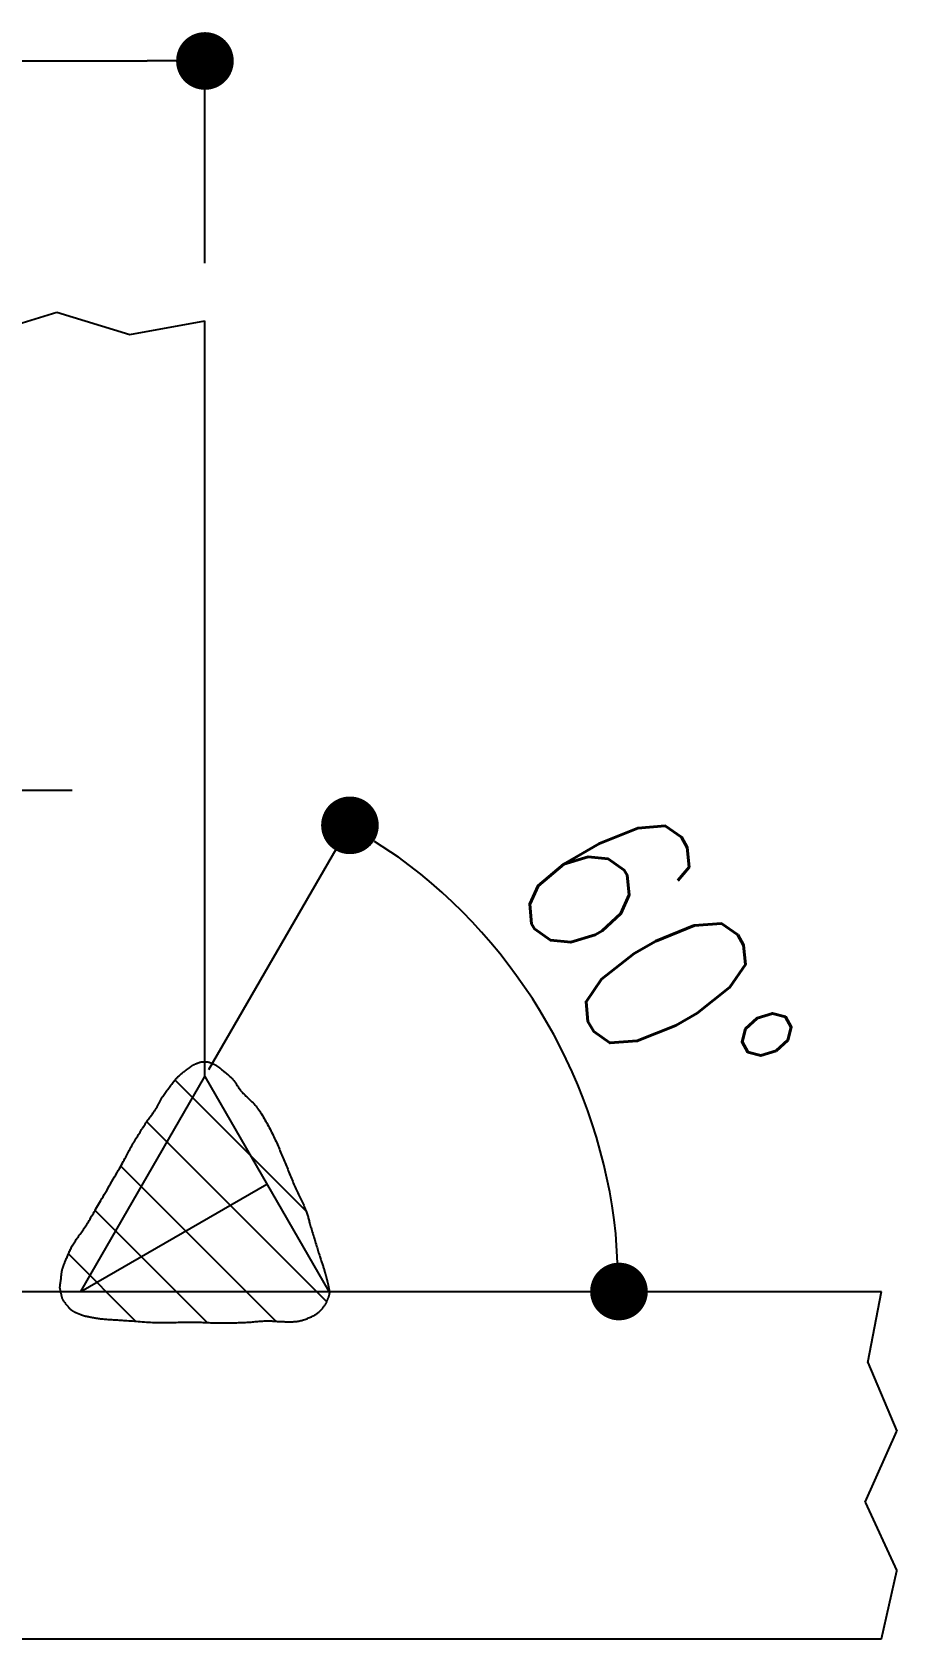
# Model space of a CAD drawing. Header units: millimetres. Extents: x 0 to 29624, y 0 to 14691.
# Drawn here: x 6422 to 6542, y 5659.2 to 5882.1 of the extents above; entities that cross this region are included whole.
import ezdxf

# ---------------------------------------------------------------- set-up
doc = ezdxf.new("R2010")
doc.units = ezdxf.units.MM
doc.header["$LTSCALE"] = 5
doc.layers.get('0').update_dxf_attribs({"color": 255})
doc.layers.add('寸法', color=4, linetype='Continuous')
doc.layers.add('金物', color=142, linetype='Continuous')
doc.styles.add('04setumei', font='simplex.shx', dxfattribs={"width": 0.7, "height": 2.5, "bigfont": 'extfont2.shx'})

# ---------------------------------------------------------------- blocks, each defined once
blk = doc.blocks.new('_Dot')
at = {"color": 0, "linetype": 'ByBlock', "lineweight": -2}
blk.add_line((-0.5, 0), (-1, 0), dxfattribs=at)
at = {"color": 0, "linetype": 'ByBlock', "const_width": 0.5}
blk.add_lwpolyline([(-0.25, 0, 1), (0.25, 0, 1)], format="xyb", close=True, dxfattribs=at)

msp = doc.modelspace()

# ---------------------------------------------------------------- linework, layer by layer
at = {"layer": '寸法'}
for p, q in [((6402.346, 5878.063), (6437.973, 5878.063)), ((6445.973, 5850.012), (6445.973, 5878.063)), ((6419.555, 5776.91), (6427.555, 5776.91)), ((6446.531, 5738.142), (6466.098, 5772.033)), ((6445.194, 5739.144), (6445.25, 5739.162)), ((6445.25, 5739.162), (6445.303, 5739.178)), ((6445.303, 5739.178), (6445.353, 5739.192)), ((6445.353, 5739.192), (6445.399, 5739.204)), ((6445.399, 5739.204), (6445.444, 5739.215)), ((6445.444, 5739.215), (6445.487, 5739.223)), ((6445.487, 5739.223), (6445.528, 5739.23)), ((6445.528, 5739.23), (6445.567, 5739.236)), ((6445.567, 5739.236), (6445.605, 5739.24)), ((6445.605, 5739.24), (6445.642, 5739.244)), ((6445.642, 5739.244), (6445.678, 5739.246)), ((6445.678, 5739.246), (6445.712, 5739.247)), ((6445.712, 5739.247), (6445.747, 5739.248)), ((6445.747, 5739.248), (6445.78, 5739.248)), ((6445.78, 5739.248), (6445.812, 5739.248)), ((6445.812, 5739.248), (6445.845, 5739.248)), ((6445.845, 5739.248), (6445.876, 5739.247)), ((6445.876, 5739.247), (6445.909, 5739.247)), ((6445.909, 5739.247), (6445.941, 5739.247)), ((6445.941, 5739.247), (6445.973, 5739.247)), ((6445.973, 5739.247), (6446.004, 5739.247)), ((6446.004, 5739.247), (6446.035, 5739.247)), ((6446.035, 5739.247), (6446.065, 5739.247)), ((6446.065, 5739.247), (6446.094, 5739.246)), ((6446.094, 5739.246), (6446.122, 5739.245)), ((6446.122, 5739.245), (6446.149, 5739.244)), ((6446.149, 5739.244), (6446.177, 5739.242)), ((6446.177, 5739.242), (6446.204, 5739.24)), ((6446.204, 5739.24), (6446.23, 5739.238)), ((6446.23, 5739.238), (6446.257, 5739.235)), ((6446.257, 5739.235), (6446.283, 5739.232)), ((6446.283, 5739.232), (6446.31, 5739.228)), ((6446.31, 5739.228), (6446.337, 5739.224)), ((6446.337, 5739.224), (6446.364, 5739.22)), ((6446.364, 5739.22), (6446.392, 5739.214)), ((6446.392, 5739.214), (6446.42, 5739.208)), ((6446.42, 5739.208), (6446.449, 5739.202)), ((6446.449, 5739.202), (6446.478, 5739.195)), ((6446.478, 5739.195), (6446.508, 5739.187)), ((6446.508, 5739.187), (6446.538, 5739.179)), ((6446.538, 5739.179), (6446.568, 5739.17)), ((6446.568, 5739.17), (6446.598, 5739.161)), ((6446.598, 5739.161), (6446.628, 5739.151)), ((6428.764, 5707.368), (6445.973, 5737.175)), ((6442.002, 5736.902), (6442.071, 5736.98)), ((6442.071, 5736.98), (6442.138, 5737.051)), ((6442.138, 5737.051), (6442.201, 5737.117)), ((6442.201, 5737.117), (6442.262, 5737.178)), ((6442.262, 5737.178), (6442.32, 5737.234)), ((6442.32, 5737.234), (6442.377, 5737.287)), ((6442.377, 5737.287), (6442.432, 5737.336)), ((6442.432, 5737.336), (6442.484, 5737.383)), ((6442.484, 5737.383), (6442.537, 5737.428)), ((6442.537, 5737.428), (6442.589, 5737.471)), ((6442.589, 5737.471), (6442.64, 5737.514)), ((6442.64, 5737.514), (6442.692, 5737.557)), ((6442.692, 5737.557), (6442.744, 5737.6)), ((6442.744, 5737.6), (6442.797, 5737.645)), ((6442.797, 5737.645), (6442.851, 5737.691)), ((6442.851, 5737.691), (6442.905, 5737.738)), ((6442.905, 5737.738), (6442.959, 5737.783)), ((6442.959, 5737.783), (6443.014, 5737.826)), ((6443.014, 5737.826), (6443.067, 5737.868)), ((6443.067, 5737.868), (6443.12, 5737.909)), ((6443.12, 5737.909), (6443.173, 5737.949)), ((6443.173, 5737.949), (6443.225, 5737.988)), ((6443.225, 5737.988), (6443.276, 5738.026)), ((6443.276, 5738.026), (6443.327, 5738.063)), ((6443.327, 5738.063), (6443.378, 5738.098)), ((6443.378, 5738.098), (6443.427, 5738.134)), ((6443.427, 5738.134), (6443.476, 5738.168)), ((6443.476, 5738.168), (6443.525, 5738.202)), ((6443.525, 5738.202), (6443.572, 5738.236)), ((6443.572, 5738.236), (6443.618, 5738.269)), ((6443.618, 5738.269), (6443.664, 5738.302)), ((6443.664, 5738.302), (6443.709, 5738.335)), ((6443.709, 5738.335), (6443.751, 5738.367)), ((6443.751, 5738.367), (6443.792, 5738.398)), ((6443.792, 5738.398), (6443.83, 5738.428)), ((6443.83, 5738.428), (6443.867, 5738.458)), ((6443.867, 5738.458), (6443.903, 5738.486)), ((6443.903, 5738.486), (6443.937, 5738.514)), ((6443.937, 5738.514), (6443.971, 5738.542)), ((6443.971, 5738.542), (6444.005, 5738.569)), ((6444.005, 5738.569), (6444.038, 5738.596)), ((6444.038, 5738.596), (6444.072, 5738.622)), ((6444.072, 5738.622), (6444.107, 5738.648)), ((6444.107, 5738.648), (6444.143, 5738.673)), ((6444.143, 5738.673), (6444.181, 5738.698)), ((6444.181, 5738.698), (6444.22, 5738.724)), ((6444.22, 5738.724), (6444.261, 5738.749)), ((6444.261, 5738.749), (6444.305, 5738.774)), ((6444.305, 5738.774), (6444.352, 5738.799)), ((6444.352, 5738.799), (6444.402, 5738.825)), ((6444.402, 5738.825), (6444.455, 5738.851)), ((6444.455, 5738.851), (6444.512, 5738.877)), ((6444.512, 5738.877), (6444.571, 5738.904)), ((6444.571, 5738.904), (6444.632, 5738.93)), ((6444.632, 5738.93), (6444.694, 5738.957)), ((6444.694, 5738.957), (6444.757, 5738.983)), ((6444.757, 5738.983), (6444.822, 5739.009)), ((6444.822, 5739.009), (6444.886, 5739.034)), ((6444.886, 5739.034), (6444.95, 5739.058)), ((6444.95, 5739.058), (6445.013, 5739.081)), ((6445.013, 5739.081), (6445.075, 5739.104)), ((6445.075, 5739.104), (6445.136, 5739.125)), ((6445.136, 5739.125), (6445.194, 5739.144)), ((6445.973, 5737.175), (6463.182, 5707.368)), ((6446.628, 5739.151), (6446.659, 5739.141)), ((6446.659, 5739.141), (6446.689, 5739.13)), ((6446.689, 5739.13), (6446.719, 5739.119)), ((6446.719, 5739.119), (6446.75, 5739.108)), ((6446.75, 5739.108), (6446.781, 5739.095)), ((6446.781, 5739.095), (6446.812, 5739.083)), ((6446.812, 5739.083), (6446.844, 5739.071)), ((6446.844, 5739.071), (6446.875, 5739.058)), ((6446.875, 5739.058), (6446.906, 5739.045)), ((6446.906, 5739.045), (6446.937, 5739.032)), ((6446.937, 5739.032), (6446.969, 5739.018)), ((6446.969, 5739.018), (6447, 5739.005)), ((6447, 5739.005), (6447.031, 5738.992)), ((6447.031, 5738.992), (6447.061, 5738.98)), ((6447.061, 5738.98), (6447.091, 5738.967)), ((6447.091, 5738.967), (6447.121, 5738.954)), ((6447.121, 5738.954), (6447.151, 5738.942)), ((6447.151, 5738.942), (6447.181, 5738.928)), ((6447.181, 5738.928), (6447.211, 5738.915)), ((6447.211, 5738.915), (6447.242, 5738.9)), ((6447.242, 5738.9), (6447.273, 5738.885)), ((6447.273, 5738.885), (6447.305, 5738.869)), ((6447.305, 5738.869), (6447.338, 5738.852)), ((6447.338, 5738.852), (6447.372, 5738.833)), ((6447.372, 5738.833), (6447.407, 5738.813)), ((6447.407, 5738.813), (6447.443, 5738.792)), ((6447.443, 5738.792), (6447.48, 5738.768)), ((6447.48, 5738.768), (6447.519, 5738.743)), ((6447.519, 5738.743), (6447.559, 5738.717)), ((6447.559, 5738.717), (6447.599, 5738.691)), ((6447.599, 5738.691), (6447.638, 5738.664)), ((6447.638, 5738.664), (6447.678, 5738.637)), ((6447.678, 5738.637), (6447.717, 5738.609)), ((6447.717, 5738.609), (6447.758, 5738.58)), ((6447.758, 5738.58), (6447.799, 5738.55)), ((6447.799, 5738.55), (6447.842, 5738.518)), ((6447.842, 5738.518), (6447.886, 5738.485)), ((6447.886, 5738.485), (6447.932, 5738.45)), ((6447.932, 5738.45), (6447.98, 5738.412)), ((6447.98, 5738.412), (6448.031, 5738.372)), ((6448.031, 5738.372), (6448.084, 5738.33)), ((6448.084, 5738.33), (6448.139, 5738.285)), ((6448.139, 5738.285), (6448.198, 5738.237)), ((6448.198, 5738.237), (6448.26, 5738.185)), ((6448.26, 5738.185), (6448.326, 5738.13)), ((6448.326, 5738.13), (6448.396, 5738.072)), ((6448.396, 5738.072), (6448.472, 5738.011)), ((6448.472, 5738.011), (6448.552, 5737.946)), ((6448.552, 5737.946), (6448.635, 5737.878)), ((6448.635, 5737.878), (6448.722, 5737.808)), ((6448.722, 5737.808), (6448.812, 5737.735)), ((6448.812, 5737.735), (6448.904, 5737.66)), ((6448.904, 5737.66), (6448.998, 5737.583)), ((6448.998, 5737.583), (6449.092, 5737.503)), ((6449.092, 5737.503), (6449.187, 5737.422)), ((6449.187, 5737.422), (6449.282, 5737.339)), ((6449.282, 5737.339), (6449.377, 5737.255)), ((6449.377, 5737.255), (6449.47, 5737.169)), ((6449.47, 5737.169), (6449.561, 5737.082)), ((6449.561, 5737.082), (6449.65, 5736.994)), ((6449.65, 5736.994), (6449.736, 5736.905)), ((6440.302, 5734.683), (6440.395, 5734.817)), ((6440.395, 5734.817), (6440.494, 5734.956)), ((6440.494, 5734.956), (6440.598, 5735.1)), ((6440.598, 5735.1), (6440.706, 5735.247)), ((6440.706, 5735.247), (6440.816, 5735.396)), ((6440.816, 5735.396), (6440.927, 5735.546)), ((6440.927, 5735.546), (6441.04, 5735.695)), ((6441.04, 5735.695), (6441.152, 5735.843)), ((6441.152, 5735.843), (6441.263, 5735.988)), ((6441.263, 5735.988), (6441.372, 5736.129)), ((6441.372, 5736.129), (6441.477, 5736.264)), ((6441.477, 5736.264), (6441.579, 5736.393)), ((6441.579, 5736.393), (6441.676, 5736.513)), ((6441.676, 5736.513), (6441.767, 5736.625)), ((6441.767, 5736.625), (6441.85, 5736.726)), ((6441.83, 5736.702), (6460.027, 5718.505)), ((6441.85, 5736.726), (6441.928, 5736.818)), ((6441.928, 5736.818), (6442.002, 5736.902)), ((6449.736, 5736.905), (6449.82, 5736.816)), ((6449.82, 5736.816), (6449.898, 5736.726)), ((6449.898, 5736.726), (6449.972, 5736.635)), ((6449.972, 5736.635), (6450.042, 5736.543)), ((6450.042, 5736.543), (6450.11, 5736.45)), ((6450.11, 5736.45), (6450.176, 5736.356)), ((6450.176, 5736.356), (6450.24, 5736.26)), ((6450.24, 5736.26), (6450.304, 5736.163)), ((6450.304, 5736.163), (6450.367, 5736.064)), ((6450.367, 5736.064), (6450.432, 5735.964)), ((6450.432, 5735.964), (6450.498, 5735.862)), ((6450.498, 5735.862), (6450.567, 5735.757)), ((6450.567, 5735.757), (6450.639, 5735.651)), ((6450.639, 5735.651), (6450.715, 5735.542)), ((6450.715, 5735.542), (6450.796, 5735.431)), ((6450.796, 5735.431), (6450.882, 5735.318)), ((6450.882, 5735.318), (6450.975, 5735.202)), ((6450.975, 5735.202), (6451.074, 5735.084)), ((6451.074, 5735.084), (6451.18, 5734.964)), ((6451.18, 5734.964), (6451.294, 5734.843)), ((6451.294, 5734.843), (6451.414, 5734.722)), ((6451.414, 5734.722), (6451.539, 5734.599)), ((6438.994, 5732.446), (6439.068, 5732.552)), ((6439.068, 5732.552), (6439.14, 5732.658)), ((6439.14, 5732.658), (6439.21, 5732.762)), ((6439.21, 5732.762), (6439.277, 5732.867)), ((6439.277, 5732.867), (6439.34, 5732.969)), ((6439.34, 5732.969), (6439.397, 5733.066)), ((6439.397, 5733.066), (6439.45, 5733.159)), ((6439.45, 5733.159), (6439.497, 5733.249)), ((6439.497, 5733.249), (6439.542, 5733.337)), ((6439.542, 5733.337), (6439.584, 5733.423)), ((6439.584, 5733.423), (6439.625, 5733.508)), ((6439.625, 5733.508), (6439.666, 5733.591)), ((6439.666, 5733.591), (6439.705, 5733.676)), ((6439.705, 5733.676), (6439.747, 5733.761)), ((6439.747, 5733.761), (6439.79, 5733.848)), ((6439.79, 5733.848), (6439.836, 5733.937)), ((6439.836, 5733.937), (6439.885, 5734.028)), ((6439.885, 5734.028), (6439.939, 5734.124)), ((6439.939, 5734.124), (6439.998, 5734.224)), ((6439.998, 5734.224), (6440.063, 5734.329)), ((6440.063, 5734.329), (6440.135, 5734.439)), ((6440.135, 5734.439), (6440.215, 5734.557)), ((6440.215, 5734.557), (6440.302, 5734.683)), ((6451.539, 5734.599), (6451.669, 5734.475)), ((6451.669, 5734.475), (6451.803, 5734.349)), ((6451.803, 5734.349), (6451.94, 5734.22)), ((6451.94, 5734.22), (6452.08, 5734.09)), ((6452.08, 5734.09), (6452.221, 5733.956)), ((6452.221, 5733.956), (6452.363, 5733.819)), ((6452.363, 5733.819), (6452.506, 5733.678)), ((6452.506, 5733.678), (6452.647, 5733.534)), ((6452.647, 5733.534), (6452.788, 5733.385)), ((6452.788, 5733.385), (6452.926, 5733.231)), ((6452.926, 5733.231), (6453.062, 5733.073)), ((6453.062, 5733.073), (6453.194, 5732.91)), ((6453.194, 5732.91), (6453.322, 5732.741)), ((6453.322, 5732.741), (6453.447, 5732.565)), ((6453.447, 5732.565), (6453.572, 5732.383)), ((6437.401, 5730.142), (6437.502, 5730.298)), ((6437.502, 5730.298), (6437.601, 5730.452)), ((6437.601, 5730.452), (6437.699, 5730.601)), ((6437.699, 5730.601), (6437.795, 5730.747)), ((6437.795, 5730.747), (6437.889, 5730.889)), ((6437.889, 5730.889), (6437.981, 5731.027)), ((6437.896, 5730.901), (6462.876, 5705.921)), ((6437.981, 5731.027), (6438.072, 5731.161)), ((6438.072, 5731.161), (6438.162, 5731.292)), ((6438.162, 5731.292), (6438.252, 5731.419)), ((6438.252, 5731.419), (6438.34, 5731.542)), ((6438.34, 5731.542), (6438.427, 5731.663)), ((6438.427, 5731.663), (6438.512, 5731.781)), ((6438.512, 5731.781), (6438.597, 5731.897)), ((6438.597, 5731.897), (6438.68, 5732.01)), ((6438.68, 5732.01), (6438.761, 5732.121)), ((6438.761, 5732.121), (6438.841, 5732.231)), ((6438.841, 5732.231), (6438.919, 5732.339)), ((6438.919, 5732.339), (6438.994, 5732.446)), ((6453.572, 5732.383), (6453.697, 5732.194)), ((6453.697, 5732.194), (6453.821, 5731.999)), ((6453.821, 5731.999), (6453.944, 5731.799)), ((6453.944, 5731.799), (6454.067, 5731.595)), ((6454.067, 5731.595), (6454.189, 5731.387)), ((6454.189, 5731.387), (6454.31, 5731.176)), ((6454.31, 5731.176), (6454.43, 5730.962)), ((6454.43, 5730.962), (6454.549, 5730.747)), ((6454.549, 5730.747), (6454.666, 5730.53)), ((6454.666, 5730.53), (6454.783, 5730.313)), ((6454.783, 5730.313), (6454.897, 5730.096)), ((6436.038, 5727.933), (6436.14, 5728.106)), ((6436.14, 5728.106), (6436.243, 5728.282)), ((6436.243, 5728.282), (6436.347, 5728.457)), ((6436.347, 5728.457), (6436.453, 5728.632)), ((6436.453, 5728.632), (6436.559, 5728.806)), ((6436.559, 5728.806), (6436.665, 5728.979)), ((6436.665, 5728.979), (6436.771, 5729.15)), ((6436.771, 5729.15), (6436.878, 5729.321)), ((6436.878, 5729.321), (6436.984, 5729.489)), ((6436.984, 5729.489), (6437.089, 5729.656)), ((6437.089, 5729.656), (6437.194, 5729.821)), ((6437.194, 5729.821), (6437.298, 5729.983)), ((6437.298, 5729.983), (6437.401, 5730.142)), ((6454.897, 5730.096), (6455.01, 5729.879)), ((6455.01, 5729.879), (6455.121, 5729.664)), ((6455.121, 5729.664), (6455.23, 5729.451)), ((6455.23, 5729.451), (6455.337, 5729.24)), ((6455.337, 5729.24), (6455.442, 5729.031)), ((6455.442, 5729.031), (6455.544, 5728.821)), ((6455.544, 5728.821), (6455.645, 5728.61)), ((6455.645, 5728.61), (6455.743, 5728.399)), ((6455.743, 5728.399), (6455.84, 5728.187)), ((6455.84, 5728.187), (6455.934, 5727.975)), ((6434.766, 5725.597), (6434.878, 5725.803)), ((6434.878, 5725.803), (6434.986, 5726.002)), ((6434.986, 5726.002), (6435.09, 5726.194)), ((6435.09, 5726.194), (6435.189, 5726.38)), ((6435.189, 5726.38), (6435.287, 5726.561)), ((6435.287, 5726.561), (6435.381, 5726.738)), ((6435.381, 5726.738), (6435.474, 5726.912)), ((6435.474, 5726.912), (6435.567, 5727.084)), ((6435.567, 5727.084), (6435.659, 5727.254)), ((6435.659, 5727.254), (6435.751, 5727.423)), ((6435.751, 5727.423), (6435.845, 5727.591)), ((6435.845, 5727.591), (6435.941, 5727.761)), ((6435.941, 5727.761), (6436.038, 5727.933)), ((6455.934, 5727.975), (6456.028, 5727.762)), ((6456.028, 5727.762), (6456.12, 5727.55)), ((6456.12, 5727.55), (6456.211, 5727.337)), ((6456.211, 5727.337), (6456.302, 5727.124)), ((6456.302, 5727.124), (6456.392, 5726.911)), ((6456.392, 5726.911), (6456.481, 5726.697)), ((6456.481, 5726.697), (6456.57, 5726.484)), ((6456.57, 5726.484), (6456.659, 5726.271)), ((6456.659, 5726.271), (6456.749, 5726.058)), ((6456.749, 5726.058), (6456.838, 5725.846)), ((6456.838, 5725.846), (6456.929, 5725.633)), ((6433.43, 5723.258), (6433.605, 5723.56)), ((6433.605, 5723.56), (6433.776, 5723.856)), ((6433.776, 5723.856), (6433.941, 5724.142)), ((6433.941, 5724.142), (6434.1, 5724.417)), ((6434.1, 5724.417), (6434.249, 5724.679)), ((6434.249, 5724.679), (6434.39, 5724.926)), ((6434.298, 5724.765), (6455.825, 5703.237)), ((6434.39, 5724.926), (6434.522, 5725.159)), ((6434.522, 5725.159), (6434.647, 5725.383)), ((6434.647, 5725.383), (6434.766, 5725.597)), ((6456.929, 5725.633), (6457.019, 5725.42)), ((6457.019, 5725.42), (6457.108, 5725.206)), ((6457.108, 5725.206), (6457.197, 5724.991)), ((6457.197, 5724.991), (6457.285, 5724.776)), ((6457.285, 5724.776), (6457.373, 5724.559)), ((6457.373, 5724.559), (6457.46, 5724.343)), ((6457.46, 5724.343), (6457.548, 5724.127)), ((6457.548, 5724.127), (6457.635, 5723.911)), ((6457.635, 5723.911), (6457.721, 5723.696)), ((6457.721, 5723.696), (6457.807, 5723.481)), ((6428.764, 5707.368), (6454.577, 5722.272)), ((6432.17, 5721.095), (6432.346, 5721.395)), ((6432.346, 5721.395), (6432.524, 5721.701)), ((6432.524, 5721.701), (6432.705, 5722.012)), ((6432.705, 5722.012), (6432.888, 5722.324)), ((6432.888, 5722.324), (6433.07, 5722.638)), ((6433.07, 5722.638), (6433.251, 5722.95)), ((6433.251, 5722.95), (6433.43, 5723.258)), ((6457.807, 5723.481), (6457.894, 5723.268)), ((6457.894, 5723.268), (6457.98, 5723.056)), ((6457.98, 5723.056), (6458.066, 5722.846)), ((6458.066, 5722.846), (6458.153, 5722.637)), ((6458.153, 5722.637), (6458.24, 5722.431)), ((6458.24, 5722.431), (6458.327, 5722.227)), ((6458.327, 5722.227), (6458.413, 5722.026)), ((6458.413, 5722.026), (6458.502, 5721.827)), ((6458.502, 5721.827), (6458.593, 5721.628)), ((6458.593, 5721.628), (6458.685, 5721.43)), ((6458.685, 5721.43), (6458.779, 5721.232)), ((6430.981, 5719.057), (6431.113, 5719.283)), ((6431.113, 5719.283), (6431.247, 5719.514)), ((6431.247, 5719.514), (6431.385, 5719.752)), ((6431.385, 5719.752), (6431.528, 5719.996)), ((6431.528, 5719.996), (6431.677, 5720.252)), ((6431.677, 5720.252), (6431.835, 5720.521)), ((6431.835, 5720.521), (6432, 5720.803)), ((6432, 5720.803), (6432.17, 5721.095)), ((6458.779, 5721.232), (6458.873, 5721.036)), ((6458.873, 5721.036), (6458.968, 5720.842)), ((6458.968, 5720.842), (6459.062, 5720.648)), ((6459.062, 5720.648), (6459.156, 5720.457)), ((6459.156, 5720.457), (6459.249, 5720.267)), ((6459.249, 5720.267), (6459.34, 5720.08)), ((6459.34, 5720.08), (6459.43, 5719.895)), ((6459.43, 5719.895), (6459.516, 5719.712)), ((6459.516, 5719.712), (6459.6, 5719.532)), ((6459.6, 5719.532), (6459.681, 5719.355)), ((6459.681, 5719.355), (6459.758, 5719.182)), ((6459.758, 5719.182), (6459.831, 5719.011)), ((6429.688, 5716.863), (6429.801, 5717.047)), ((6429.801, 5717.047), (6429.913, 5717.233)), ((6429.913, 5717.233), (6430.027, 5717.422)), ((6430.027, 5717.422), (6430.14, 5717.613)), ((6430.14, 5717.613), (6430.255, 5717.807)), ((6430.255, 5717.807), (6430.371, 5718.005)), ((6430.371, 5718.005), (6430.488, 5718.207)), ((6430.488, 5718.207), (6430.608, 5718.412)), ((6430.608, 5718.412), (6430.73, 5718.622)), ((6430.721, 5718.607), (6446.264, 5703.064)), ((6430.73, 5718.622), (6430.854, 5718.837)), ((6430.854, 5718.837), (6430.981, 5719.057)), ((6459.831, 5719.011), (6459.899, 5718.844)), ((6459.899, 5718.844), (6459.961, 5718.683)), ((6459.961, 5718.683), (6460.018, 5718.529)), ((6460.018, 5718.529), (6460.07, 5718.382)), ((6460.07, 5718.382), (6460.118, 5718.241)), ((6460.118, 5718.241), (6460.162, 5718.104)), ((6460.162, 5718.104), (6460.203, 5717.97)), ((6460.203, 5717.97), (6460.242, 5717.839)), ((6460.242, 5717.839), (6460.279, 5717.709)), ((6460.279, 5717.709), (6460.315, 5717.578)), ((6460.315, 5717.578), (6460.35, 5717.447)), ((6460.35, 5717.447), (6460.386, 5717.313)), ((6460.386, 5717.313), (6460.423, 5717.177)), ((6460.423, 5717.177), (6460.461, 5717.035)), ((6460.461, 5717.035), (6460.501, 5716.888)), ((6460.501, 5716.888), (6460.544, 5716.735)), ((6428.108, 5714.565), (6428.212, 5714.713)), ((6428.212, 5714.713), (6428.319, 5714.863)), ((6428.319, 5714.863), (6428.429, 5715.015)), ((6428.429, 5715.015), (6428.54, 5715.168)), ((6428.54, 5715.168), (6428.653, 5715.323)), ((6428.653, 5715.323), (6428.767, 5715.481)), ((6428.767, 5715.481), (6428.882, 5715.642)), ((6428.882, 5715.642), (6428.998, 5715.806)), ((6428.998, 5715.806), (6429.114, 5715.973)), ((6429.114, 5715.973), (6429.23, 5716.144)), ((6429.23, 5716.144), (6429.346, 5716.319)), ((6429.346, 5716.319), (6429.461, 5716.498)), ((6429.461, 5716.498), (6429.575, 5716.68)), ((6429.575, 5716.68), (6429.688, 5716.863)), ((6460.544, 5716.735), (6460.591, 5716.574)), ((6460.591, 5716.574), (6460.641, 5716.404)), ((6460.641, 5716.404), (6460.696, 5716.224)), ((6460.696, 5716.224), (6460.753, 5716.034)), ((6460.753, 5716.034), (6460.813, 5715.835)), ((6460.813, 5715.835), (6460.875, 5715.629)), ((6460.875, 5715.629), (6460.939, 5715.418)), ((6460.939, 5715.418), (6461.004, 5715.202)), ((6461.004, 5715.202), (6461.07, 5714.982)), ((6461.07, 5714.982), (6461.137, 5714.761)), ((6461.137, 5714.761), (6461.203, 5714.539)), ((6426.942, 5712.385), (6427, 5712.523)), ((6427, 5712.523), (6427.06, 5712.664)), ((6427.021, 5712.572), (6436.347, 5703.246)), ((6427.06, 5712.664), (6427.122, 5712.807)), ((6427.122, 5712.807), (6427.187, 5712.951)), ((6427.187, 5712.951), (6427.254, 5713.097)), ((6427.254, 5713.097), (6427.324, 5713.244)), ((6427.324, 5713.244), (6427.398, 5713.392)), ((6427.398, 5713.392), (6427.474, 5713.539)), ((6427.474, 5713.539), (6427.553, 5713.687)), ((6427.553, 5713.687), (6427.636, 5713.833)), ((6427.636, 5713.833), (6427.722, 5713.979)), ((6427.722, 5713.979), (6427.813, 5714.125)), ((6427.813, 5714.125), (6427.908, 5714.271)), ((6427.908, 5714.271), (6428.006, 5714.418)), ((6428.006, 5714.418), (6428.108, 5714.565)), ((6461.203, 5714.539), (6461.27, 5714.318)), ((6461.27, 5714.318), (6461.336, 5714.098)), ((6461.336, 5714.098), (6461.402, 5713.883)), ((6461.402, 5713.883), (6461.466, 5713.672)), ((6461.466, 5713.672), (6461.528, 5713.467)), ((6461.528, 5713.467), (6461.589, 5713.27)), ((6461.589, 5713.27), (6461.647, 5713.081)), ((6461.647, 5713.081), (6461.702, 5712.903)), ((6461.702, 5712.903), (6461.756, 5712.732)), ((6461.756, 5712.732), (6461.809, 5712.565)), ((6461.809, 5712.565), (6461.861, 5712.401)), ((6426.118, 5710.122), (6426.133, 5710.193)), ((6426.133, 5710.193), (6426.149, 5710.265)), ((6426.149, 5710.265), (6426.167, 5710.336)), ((6426.167, 5710.336), (6426.184, 5710.404)), ((6426.184, 5710.404), (6426.203, 5710.47)), ((6426.203, 5710.47), (6426.221, 5710.535)), ((6426.221, 5710.535), (6426.241, 5710.599)), ((6426.241, 5710.599), (6426.261, 5710.664)), ((6426.261, 5710.664), (6426.282, 5710.728)), ((6426.282, 5710.728), (6426.305, 5710.794)), ((6426.305, 5710.794), (6426.329, 5710.861)), ((6426.329, 5710.861), (6426.355, 5710.931)), ((6426.355, 5710.931), (6426.382, 5711.003)), ((6426.382, 5711.003), (6426.412, 5711.079)), ((6426.412, 5711.079), (6426.443, 5711.158)), ((6426.443, 5711.158), (6426.477, 5711.243)), ((6426.477, 5711.243), (6426.514, 5711.332)), ((6426.514, 5711.332), (6426.553, 5711.427)), ((6426.553, 5711.427), (6426.595, 5711.529)), ((6426.595, 5711.529), (6426.64, 5711.636)), ((6426.64, 5711.636), (6426.686, 5711.75)), ((6426.686, 5711.75), (6426.733, 5711.869)), ((6426.733, 5711.869), (6426.783, 5711.992)), ((6426.783, 5711.992), (6426.834, 5712.119)), ((6426.834, 5712.119), (6426.887, 5712.251)), ((6426.887, 5712.251), (6426.942, 5712.385)), ((6461.861, 5712.401), (6461.913, 5712.242)), ((6461.913, 5712.242), (6461.963, 5712.087)), ((6461.963, 5712.087), (6462.013, 5711.935)), ((6462.013, 5711.935), (6462.061, 5711.787)), ((6462.061, 5711.787), (6462.109, 5711.643)), ((6462.109, 5711.643), (6462.155, 5711.503)), ((6462.155, 5711.503), (6462.201, 5711.367)), ((6462.201, 5711.367), (6462.244, 5711.235)), ((6462.244, 5711.235), (6462.287, 5711.107)), ((6462.287, 5711.107), (6462.327, 5710.982)), ((6462.327, 5710.982), (6462.367, 5710.861)), ((6462.367, 5710.861), (6462.405, 5710.744)), ((6462.405, 5710.744), (6462.44, 5710.631)), ((6462.44, 5710.631), (6462.475, 5710.521)), ((6462.475, 5710.521), (6462.506, 5710.418)), ((6462.506, 5710.418), (6462.536, 5710.32)), ((6462.536, 5710.32), (6462.563, 5710.228)), ((6462.563, 5710.228), (6462.588, 5710.142)), ((6425.856, 5707.941), (6425.86, 5708.009)), ((6425.86, 5708.009), (6425.867, 5708.08)), ((6425.867, 5708.08), (6425.874, 5708.153)), ((6425.874, 5708.153), (6425.883, 5708.228)), ((6425.883, 5708.228), (6425.892, 5708.304)), ((6425.892, 5708.304), (6425.902, 5708.382)), ((6425.902, 5708.382), (6425.913, 5708.46)), ((6425.913, 5708.46), (6425.925, 5708.538)), ((6425.925, 5708.538), (6425.936, 5708.617)), ((6425.936, 5708.617), (6425.948, 5708.696)), ((6425.948, 5708.696), (6425.959, 5708.774)), ((6425.959, 5708.774), (6425.971, 5708.851)), ((6425.971, 5708.851), (6425.981, 5708.928)), ((6425.981, 5708.928), (6425.992, 5709.002)), ((6425.992, 5709.002), (6426.001, 5709.076)), ((6426.001, 5709.076), (6426.009, 5709.147)), ((6426.009, 5709.147), (6426.016, 5709.219)), ((6426.016, 5709.219), (6426.023, 5709.289)), ((6426.023, 5709.289), (6426.029, 5709.359)), ((6426.029, 5709.359), (6426.035, 5709.429)), ((6426.035, 5709.429), (6426.041, 5709.498)), ((6426.041, 5709.498), (6426.047, 5709.567)), ((6426.047, 5709.567), (6426.053, 5709.636)), ((6426.053, 5709.636), (6426.06, 5709.705)), ((6426.06, 5709.705), (6426.067, 5709.774)), ((6426.067, 5709.774), (6426.075, 5709.843)), ((6426.075, 5709.843), (6426.084, 5709.912)), ((6426.084, 5709.912), (6426.094, 5709.981)), ((6426.094, 5709.981), (6426.105, 5710.052)), ((6426.105, 5710.052), (6426.118, 5710.122)), ((6462.588, 5710.142), (6462.612, 5710.06)), ((6462.612, 5710.06), (6462.634, 5709.983)), ((6462.634, 5709.983), (6462.655, 5709.909)), ((6462.655, 5709.909), (6462.674, 5709.839)), ((6462.674, 5709.839), (6462.693, 5709.77)), ((6462.693, 5709.77), (6462.71, 5709.704)), ((6462.71, 5709.704), (6462.728, 5709.639)), ((6462.728, 5709.639), (6462.745, 5709.575)), ((6462.745, 5709.575), (6462.761, 5709.511)), ((6462.761, 5709.511), (6462.778, 5709.447)), ((6462.778, 5709.447), (6462.795, 5709.382)), ((6462.795, 5709.382), (6462.812, 5709.316)), ((6462.812, 5709.316), (6462.83, 5709.247)), ((6462.83, 5709.247), (6462.848, 5709.177)), ((6462.848, 5709.177), (6462.866, 5709.108)), ((6462.866, 5709.108), (6462.884, 5709.039)), ((6462.884, 5709.039), (6462.901, 5708.97)), ((6462.901, 5708.97), (6462.918, 5708.902)), ((6462.918, 5708.902), (6462.935, 5708.834)), ((6462.935, 5708.834), (6462.952, 5708.767)), ((6462.952, 5708.767), (6462.968, 5708.7)), ((6462.968, 5708.7), (6462.984, 5708.635)), ((6462.984, 5708.635), (6462.999, 5708.57)), ((6462.999, 5708.57), (6463.015, 5708.506)), ((6463.015, 5708.506), (6463.03, 5708.444)), ((6463.03, 5708.444), (6463.044, 5708.382)), ((6463.044, 5708.382), (6463.058, 5708.322)), ((6463.058, 5708.322), (6463.072, 5708.264)), ((6463.072, 5708.264), (6463.084, 5708.206)), ((6463.084, 5708.206), (6463.097, 5708.151)), ((6463.097, 5708.151), (6463.109, 5708.096)), ((6463.109, 5708.096), (6463.12, 5708.043)), ((6463.12, 5708.043), (6463.132, 5707.991)), ((6463.132, 5707.991), (6463.143, 5707.941)), ((6425.852, 5707.812), (6425.853, 5707.875)), ((6425.852, 5707.812), (6425.853, 5707.752)), ((6425.853, 5707.875), (6425.856, 5707.941)), ((6425.853, 5707.752), (6425.855, 5707.695)), ((6425.855, 5707.695), (6425.859, 5707.64)), ((6425.859, 5707.64), (6425.865, 5707.587)), ((6425.865, 5707.587), (6425.872, 5707.537)), ((6425.872, 5707.537), (6425.88, 5707.488)), ((6425.88, 5707.488), (6425.888, 5707.44)), ((6425.888, 5707.44), (6425.898, 5707.393)), ((6425.898, 5707.393), (6425.908, 5707.348)), ((6425.908, 5707.348), (6425.919, 5707.303)), ((6425.919, 5707.303), (6425.931, 5707.259)), ((6425.931, 5707.259), (6425.942, 5707.216)), ((6425.942, 5707.216), (6425.954, 5707.172)), ((6425.954, 5707.172), (6425.966, 5707.128)), ((6425.966, 5707.128), (6425.978, 5707.084)), ((6425.978, 5707.084), (6425.989, 5707.04)), ((6425.989, 5707.04), (6426.001, 5706.994)), ((6426.001, 5706.994), (6426.011, 5706.949)), ((6426.011, 5706.949), (6426.021, 5706.904)), ((6426.021, 5706.904), (6426.03, 5706.861)), ((6426.03, 5706.861), (6426.039, 5706.818)), ((6426.039, 5706.818), (6426.047, 5706.775)), ((6426.047, 5706.775), (6426.056, 5706.732)), ((6426.056, 5706.732), (6426.065, 5706.69)), ((6426.065, 5706.69), (6426.075, 5706.648)), ((6426.075, 5706.648), (6426.085, 5706.606)), ((6426.085, 5706.606), (6426.097, 5706.564)), ((6426.097, 5706.564), (6426.109, 5706.521)), ((6426.109, 5706.521), (6426.123, 5706.478)), ((6426.123, 5706.478), (6426.139, 5706.435)), ((6426.139, 5706.435), (6426.157, 5706.39)), ((6426.157, 5706.39), (6426.176, 5706.345)), ((6426.176, 5706.345), (6426.199, 5706.299)), ((6426.199, 5706.299), (6426.223, 5706.251)), ((6426.223, 5706.251), (6426.252, 5706.202)), ((6426.252, 5706.202), (6426.282, 5706.151)), ((6426.282, 5706.151), (6426.316, 5706.099)), ((6426.316, 5706.099), (6426.352, 5706.045)), ((6426.352, 5706.045), (6426.39, 5705.99)), ((6426.39, 5705.99), (6426.43, 5705.935)), ((6426.43, 5705.935), (6426.471, 5705.88)), ((6426.471, 5705.88), (6426.514, 5705.824)), ((6426.514, 5705.824), (6426.557, 5705.768)), ((6426.557, 5705.768), (6426.6, 5705.712)), ((6462.771, 5705.685), (6462.798, 5705.741)), ((6462.798, 5705.741), (6462.824, 5705.797)), ((6462.824, 5705.797), (6462.847, 5705.851)), ((6462.847, 5705.851), (6462.869, 5705.905)), ((6462.869, 5705.905), (6462.89, 5705.958)), ((6462.89, 5705.958), (6462.91, 5706.01)), ((6462.91, 5706.01), (6462.929, 5706.061)), ((6462.929, 5706.061), (6462.949, 5706.11)), ((6462.949, 5706.11), (6462.968, 5706.159)), ((6462.968, 5706.159), (6462.987, 5706.207)), ((6462.987, 5706.207), (6463.007, 5706.254)), ((6463.007, 5706.254), (6463.028, 5706.3)), ((6463.028, 5706.3), (6463.048, 5706.344)), ((6463.048, 5706.344), (6463.066, 5706.388)), ((6463.066, 5706.388), (6463.084, 5706.43)), ((6463.084, 5706.43), (6463.102, 5706.471)), ((6463.102, 5706.471), (6463.118, 5706.511)), ((6463.118, 5706.511), (6463.133, 5706.551)), ((6463.133, 5706.551), (6463.148, 5706.589)), ((6463.143, 5707.941), (6463.154, 5707.891)), ((6463.148, 5706.589), (6463.162, 5706.627)), ((6463.154, 5707.891), (6463.163, 5707.843)), ((6463.162, 5706.627), (6463.176, 5706.664)), ((6463.163, 5707.843), (6463.174, 5707.795)), ((6463.174, 5707.795), (6463.183, 5707.749)), ((6463.176, 5706.664), (6463.188, 5706.7)), ((6463.183, 5707.749), (6463.192, 5707.704)), ((6463.188, 5706.7), (6463.199, 5706.736)), ((6463.192, 5707.704), (6463.2, 5707.66)), ((6463.199, 5706.736), (6463.21, 5706.77)), ((6463.2, 5707.66), (6463.208, 5707.617)), ((6463.208, 5707.617), (6463.216, 5707.575)), ((6463.21, 5706.77), (6463.22, 5706.805)), ((6463.216, 5707.575), (6463.223, 5707.534)), ((6463.22, 5706.805), (6463.229, 5706.839)), ((6463.223, 5707.534), (6463.229, 5707.494)), ((6463.229, 5707.494), (6463.235, 5707.455)), ((6463.229, 5706.839), (6463.237, 5706.873)), ((6463.235, 5707.455), (6463.24, 5707.417)), ((6463.237, 5706.873), (6463.245, 5706.906)), ((6463.24, 5707.417), (6463.245, 5707.38)), ((6463.245, 5707.38), (6463.249, 5707.345)), ((6463.245, 5706.906), (6463.251, 5706.938)), ((6463.249, 5707.345), (6463.253, 5707.312)), ((6463.251, 5706.938), (6463.257, 5706.968)), ((6463.253, 5707.312), (6463.257, 5707.281)), ((6463.257, 5707.281), (6463.26, 5707.252)), ((6463.257, 5706.968), (6463.261, 5706.997)), ((6463.26, 5707.252), (6463.263, 5707.224)), ((6463.261, 5706.997), (6463.264, 5707.023)), ((6463.263, 5707.224), (6463.265, 5707.198)), ((6463.264, 5707.023), (6463.267, 5707.049)), ((6463.265, 5707.198), (6463.267, 5707.173)), ((6463.267, 5707.173), (6463.268, 5707.148)), ((6463.267, 5707.049), (6463.268, 5707.075)), ((6463.268, 5707.148), (6463.269, 5707.123)), ((6463.268, 5707.075), (6463.269, 5707.099)), ((6463.269, 5707.099), (6463.269, 5707.123)), ((6426.6, 5705.712), (6426.644, 5705.658)), ((6426.644, 5705.658), (6426.688, 5705.604)), ((6426.688, 5705.604), (6426.731, 5705.552)), ((6426.731, 5705.552), (6426.773, 5705.5)), ((6426.773, 5705.5), (6426.815, 5705.451)), ((6426.815, 5705.451), (6426.855, 5705.404)), ((6426.855, 5705.404), (6426.893, 5705.359)), ((6426.893, 5705.359), (6426.929, 5705.316)), ((6426.929, 5705.316), (6426.964, 5705.275)), ((6426.964, 5705.275), (6426.998, 5705.234)), ((6426.998, 5705.234), (6427.031, 5705.195)), ((6427.031, 5705.195), (6427.064, 5705.158)), ((6427.064, 5705.158), (6427.096, 5705.121)), ((6427.096, 5705.121), (6427.128, 5705.085)), ((6427.128, 5705.085), (6427.16, 5705.051)), ((6427.16, 5705.051), (6427.192, 5705.017)), ((6427.192, 5705.017), (6427.225, 5704.984)), ((6427.225, 5704.984), (6427.259, 5704.951)), ((6427.259, 5704.951), (6427.293, 5704.919)), ((6427.293, 5704.919), (6427.328, 5704.888)), ((6427.328, 5704.888), (6427.366, 5704.856)), ((6427.366, 5704.856), (6427.404, 5704.826)), ((6427.404, 5704.826), (6427.445, 5704.795)), ((6427.445, 5704.795), (6427.487, 5704.764)), ((6427.487, 5704.764), (6427.531, 5704.734)), ((6427.531, 5704.734), (6427.577, 5704.705)), ((6427.577, 5704.705), (6427.624, 5704.676)), ((6427.624, 5704.676), (6427.672, 5704.648)), ((6427.672, 5704.648), (6427.721, 5704.62)), ((6427.721, 5704.62), (6427.771, 5704.593)), ((6427.771, 5704.593), (6427.822, 5704.566)), ((6427.822, 5704.566), (6427.874, 5704.54)), ((6427.874, 5704.54), (6427.928, 5704.514)), ((6427.928, 5704.514), (6427.981, 5704.489)), ((6427.981, 5704.489), (6428.036, 5704.464)), ((6428.036, 5704.464), (6428.092, 5704.439)), ((6428.092, 5704.439), (6428.148, 5704.415)), ((6428.148, 5704.415), (6428.205, 5704.391)), ((6428.205, 5704.391), (6428.262, 5704.367)), ((6428.262, 5704.367), (6428.321, 5704.342)), ((6428.321, 5704.342), (6428.379, 5704.318)), ((6428.379, 5704.318), (6428.437, 5704.294)), ((6428.437, 5704.294), (6428.494, 5704.271)), ((6428.494, 5704.271), (6428.549, 5704.248)), ((6428.549, 5704.248), (6428.604, 5704.226)), ((6428.604, 5704.226), (6428.659, 5704.203)), ((6428.659, 5704.203), (6428.714, 5704.182)), ((6428.714, 5704.182), (6428.771, 5704.16)), ((6428.771, 5704.16), (6428.828, 5704.138)), ((6428.828, 5704.138), (6428.888, 5704.117)), ((6428.888, 5704.117), (6428.95, 5704.096)), ((6428.95, 5704.096), (6429.015, 5704.075)), ((6429.015, 5704.075), (6429.083, 5704.054)), ((6429.083, 5704.054), (6429.156, 5704.032)), ((6429.156, 5704.032), (6429.233, 5704.011)), ((6429.233, 5704.011), (6429.314, 5703.99)), ((6429.314, 5703.99), (6429.401, 5703.968)), ((6429.401, 5703.968), (6429.494, 5703.946)), ((6429.494, 5703.946), (6429.592, 5703.924)), ((6429.592, 5703.924), (6429.693, 5703.902)), ((6429.693, 5703.902), (6429.798, 5703.879)), ((6429.798, 5703.879), (6429.907, 5703.856)), ((6429.907, 5703.856), (6430.018, 5703.833)), ((6430.018, 5703.833), (6430.133, 5703.809)), ((6430.133, 5703.809), (6430.252, 5703.786)), ((6430.252, 5703.786), (6430.375, 5703.763)), ((6430.375, 5703.763), (6430.501, 5703.74)), ((6430.501, 5703.74), (6430.631, 5703.717)), ((6430.631, 5703.717), (6430.765, 5703.695)), ((6430.765, 5703.695), (6430.903, 5703.673)), ((6430.903, 5703.673), (6431.044, 5703.652)), ((6431.044, 5703.652), (6431.19, 5703.632)), ((6431.19, 5703.632), (6431.339, 5703.612)), ((6431.339, 5703.612), (6431.493, 5703.593)), ((6431.493, 5703.593), (6431.65, 5703.575)), ((6431.65, 5703.575), (6431.811, 5703.558)), ((6431.811, 5703.558), (6431.976, 5703.542)), ((6431.976, 5703.542), (6432.143, 5703.528)), ((6432.143, 5703.528), (6432.315, 5703.514)), ((6432.315, 5703.514), (6432.49, 5703.501)), ((6432.49, 5703.501), (6432.668, 5703.488)), ((6459.816, 5703.489), (6459.955, 5703.538)), ((6459.955, 5703.538), (6460.094, 5703.589)), ((6460.094, 5703.589), (6460.231, 5703.642)), ((6460.231, 5703.642), (6460.367, 5703.698)), ((6460.367, 5703.698), (6460.501, 5703.755)), ((6460.501, 5703.755), (6460.632, 5703.813)), ((6460.632, 5703.813), (6460.76, 5703.873)), ((6460.76, 5703.873), (6460.884, 5703.933)), ((6460.884, 5703.933), (6461.003, 5703.994)), ((6461.003, 5703.994), (6461.118, 5704.054)), ((6461.118, 5704.054), (6461.227, 5704.115)), ((6461.227, 5704.115), (6461.331, 5704.175)), ((6461.331, 5704.175), (6461.43, 5704.237)), ((6461.43, 5704.237), (6461.524, 5704.3)), ((6461.524, 5704.3), (6461.614, 5704.366)), ((6461.614, 5704.366), (6461.7, 5704.433)), ((6461.7, 5704.433), (6461.783, 5704.502)), ((6461.783, 5704.502), (6461.862, 5704.572)), ((6461.862, 5704.572), (6461.937, 5704.643)), ((6461.937, 5704.643), (6462.01, 5704.715)), ((6462.01, 5704.715), (6462.08, 5704.787)), ((6462.08, 5704.787), (6462.146, 5704.858)), ((6462.146, 5704.858), (6462.21, 5704.929)), ((6462.21, 5704.929), (6462.271, 5705)), ((6462.271, 5705), (6462.329, 5705.069)), ((6462.329, 5705.069), (6462.386, 5705.137)), ((6462.386, 5705.137), (6462.44, 5705.204)), ((6462.44, 5705.204), (6462.492, 5705.269)), ((6462.492, 5705.269), (6462.542, 5705.331)), ((6462.542, 5705.331), (6462.589, 5705.392)), ((6462.589, 5705.392), (6462.632, 5705.452)), ((6462.632, 5705.452), (6462.672, 5705.511)), ((6462.672, 5705.511), (6462.708, 5705.57)), ((6462.708, 5705.57), (6462.741, 5705.628)), ((6462.741, 5705.628), (6462.771, 5705.685)), ((6432.668, 5703.488), (6432.851, 5703.476)), ((6432.851, 5703.476), (6433.037, 5703.464)), ((6433.037, 5703.464), (6433.228, 5703.453)), ((6433.228, 5703.453), (6433.423, 5703.442)), ((6433.423, 5703.442), (6433.623, 5703.43)), ((6433.623, 5703.43), (6433.827, 5703.418)), ((6433.827, 5703.418), (6434.036, 5703.406)), ((6434.036, 5703.406), (6434.249, 5703.394)), ((6434.249, 5703.394), (6434.468, 5703.381)), ((6434.468, 5703.381), (6434.692, 5703.367)), ((6434.692, 5703.367), (6434.921, 5703.352)), ((6434.921, 5703.352), (6435.157, 5703.336)), ((6435.157, 5703.336), (6435.402, 5703.318)), ((6435.402, 5703.318), (6435.655, 5703.299)), ((6435.655, 5703.299), (6435.915, 5703.279)), ((6435.915, 5703.279), (6436.181, 5703.259)), ((6436.181, 5703.259), (6436.452, 5703.237)), ((6436.452, 5703.237), (6436.727, 5703.216)), ((6436.727, 5703.216), (6437.006, 5703.195)), ((6437.006, 5703.195), (6437.287, 5703.174)), ((6437.287, 5703.174), (6437.57, 5703.154)), ((6437.57, 5703.154), (6437.855, 5703.135)), ((6437.855, 5703.135), (6438.139, 5703.117)), ((6438.139, 5703.117), (6438.422, 5703.101)), ((6438.422, 5703.101), (6438.704, 5703.086)), ((6438.704, 5703.086), (6438.983, 5703.073)), ((6438.983, 5703.073), (6439.259, 5703.062)), ((6439.259, 5703.062), (6439.53, 5703.054)), ((6439.53, 5703.054), (6439.8, 5703.049)), ((6439.8, 5703.049), (6440.071, 5703.047)), ((6440.071, 5703.047), (6440.345, 5703.048)), ((6440.345, 5703.048), (6440.619, 5703.05)), ((6440.619, 5703.05), (6440.894, 5703.055)), ((6440.894, 5703.055), (6441.168, 5703.061)), ((6441.168, 5703.061), (6441.442, 5703.068)), ((6441.442, 5703.068), (6441.715, 5703.076)), ((6441.715, 5703.076), (6441.988, 5703.084)), ((6441.988, 5703.084), (6442.258, 5703.093)), ((6442.258, 5703.093), (6442.526, 5703.101)), ((6442.526, 5703.101), (6442.792, 5703.109)), ((6442.792, 5703.109), (6443.054, 5703.116)), ((6443.054, 5703.116), (6443.313, 5703.122)), ((6443.313, 5703.122), (6443.568, 5703.126)), ((6443.568, 5703.126), (6443.819, 5703.129)), ((6443.819, 5703.129), (6444.064, 5703.129)), ((6444.064, 5703.129), (6444.305, 5703.127)), ((6444.305, 5703.127), (6444.54, 5703.123)), ((6444.54, 5703.123), (6444.771, 5703.119)), ((6444.771, 5703.119), (6444.999, 5703.112)), ((6444.999, 5703.112), (6445.223, 5703.105)), ((6445.223, 5703.105), (6445.443, 5703.097)), ((6445.443, 5703.097), (6445.661, 5703.089)), ((6445.661, 5703.089), (6445.877, 5703.08)), ((6445.877, 5703.08), (6446.091, 5703.071)), ((6446.091, 5703.071), (6446.304, 5703.062)), ((6446.304, 5703.062), (6446.516, 5703.053)), ((6446.516, 5703.053), (6446.727, 5703.045)), ((6446.727, 5703.045), (6446.939, 5703.038)), ((6446.939, 5703.038), (6447.151, 5703.032)), ((6447.151, 5703.032), (6447.363, 5703.026)), ((6447.363, 5703.026), (6447.577, 5703.022)), ((6447.577, 5703.022), (6447.792, 5703.019)), ((6447.792, 5703.019), (6448.009, 5703.018)), ((6448.009, 5703.018), (6448.227, 5703.017)), ((6448.227, 5703.017), (6448.446, 5703.017)), ((6448.446, 5703.017), (6448.665, 5703.018)), ((6448.665, 5703.018), (6448.884, 5703.019)), ((6448.884, 5703.019), (6449.103, 5703.02)), ((6449.103, 5703.02), (6449.322, 5703.022)), ((6449.322, 5703.022), (6449.54, 5703.025)), ((6449.54, 5703.025), (6449.757, 5703.028)), ((6449.757, 5703.028), (6449.973, 5703.032)), ((6449.973, 5703.032), (6450.187, 5703.036)), ((6450.187, 5703.036), (6450.399, 5703.041)), ((6450.399, 5703.041), (6450.61, 5703.047)), ((6450.61, 5703.047), (6450.818, 5703.053)), ((6450.818, 5703.053), (6451.023, 5703.06)), ((6451.023, 5703.06), (6451.226, 5703.067)), ((6451.226, 5703.067), (6451.425, 5703.075)), ((6451.425, 5703.075), (6451.621, 5703.084)), ((6451.621, 5703.084), (6451.817, 5703.095)), ((6451.817, 5703.095), (6452.011, 5703.108)), ((6452.011, 5703.108), (6452.204, 5703.122)), ((6452.204, 5703.122), (6452.395, 5703.137)), ((6452.395, 5703.137), (6452.584, 5703.153)), ((6452.584, 5703.153), (6452.771, 5703.17)), ((6452.771, 5703.17), (6452.956, 5703.187)), ((6452.956, 5703.187), (6453.139, 5703.203)), ((6453.139, 5703.203), (6453.32, 5703.219)), ((6453.32, 5703.219), (6453.498, 5703.235)), ((6453.498, 5703.235), (6453.673, 5703.249)), ((6453.673, 5703.249), (6453.846, 5703.262)), ((6453.846, 5703.262), (6454.016, 5703.274)), ((6454.016, 5703.274), (6454.182, 5703.283)), ((6454.182, 5703.283), (6454.346, 5703.29)), ((6454.346, 5703.29), (6454.507, 5703.295)), ((6454.507, 5703.295), (6454.662, 5703.296)), ((6454.662, 5703.296), (6454.814, 5703.296)), ((6454.814, 5703.296), (6454.961, 5703.292)), ((6454.961, 5703.292), (6455.103, 5703.287)), ((6455.103, 5703.287), (6455.243, 5703.28)), ((6455.243, 5703.28), (6455.379, 5703.271)), ((6455.379, 5703.271), (6455.513, 5703.262)), ((6455.513, 5703.262), (6455.645, 5703.252)), ((6455.645, 5703.252), (6455.775, 5703.241)), ((6455.775, 5703.241), (6455.905, 5703.231)), ((6455.905, 5703.231), (6456.033, 5703.22)), ((6456.033, 5703.22), (6456.162, 5703.211)), ((6456.162, 5703.211), (6456.291, 5703.202)), ((6456.291, 5703.202), (6456.42, 5703.195)), ((6456.42, 5703.195), (6456.551, 5703.189)), ((6456.551, 5703.189), (6456.683, 5703.186)), ((6456.683, 5703.186), (6456.818, 5703.185)), ((6456.818, 5703.185), (6456.954, 5703.184)), ((6456.954, 5703.184), (6457.091, 5703.183)), ((6457.091, 5703.183), (6457.227, 5703.181)), ((6457.227, 5703.181), (6457.364, 5703.179)), ((6457.364, 5703.179), (6457.501, 5703.177)), ((6457.501, 5703.177), (6457.639, 5703.176)), ((6457.639, 5703.176), (6457.776, 5703.176)), ((6457.776, 5703.176), (6457.912, 5703.177)), ((6457.912, 5703.177), (6458.049, 5703.179)), ((6458.049, 5703.179), (6458.186, 5703.183)), ((6458.186, 5703.183), (6458.322, 5703.19)), ((6458.322, 5703.19), (6458.458, 5703.199)), ((6458.458, 5703.199), (6458.593, 5703.211)), ((6458.593, 5703.211), (6458.729, 5703.227)), ((6458.729, 5703.227), (6458.863, 5703.245)), ((6458.863, 5703.245), (6458.997, 5703.268)), ((6458.997, 5703.268), (6459.13, 5703.295)), ((6459.13, 5703.295), (6459.264, 5703.326)), ((6459.264, 5703.326), (6459.4, 5703.361)), ((6459.4, 5703.361), (6459.537, 5703.4)), ((6459.537, 5703.4), (6459.676, 5703.443)), ((6459.676, 5703.443), (6459.816, 5703.489))]:
    msp.add_line(p, q, dxfattribs=at)
msp.add_arc((6428.764, 5707.368), 74.668, 6.14164, 53.85808, dxfattribs=at)
at = {"layer": '金物'}
for p, q in [((6415.27, 5840.103), (6425.42, 5843.227)), ((6425.42, 5843.227), (6435.571, 5840.103)), ((6435.571, 5840.103), (6445.973, 5842.012)), ((6445.973, 5737.175), (6445.973, 5842.012)), ((6300.452, 5707.368), (6539.867, 5707.368)), ((6537.978, 5697.501), (6539.867, 5707.368)), ((6537.978, 5697.501), (6541.999, 5687.999)), ((6537.613, 5678.131), (6541.999, 5687.999)), ((6537.613, 5678.131), (6541.999, 5668.629)), ((6539.867, 5659.183), (6541.999, 5668.629)), ((6300.452, 5659.183), (6539.867, 5659.183))]:
    msp.add_line(p, q, dxfattribs=at)

# ---------------------------------------------------------------- block references
at = {"layer": '寸法', "xscale": 8, "yscale": 8, "zscale": 8}
msp.add_blockref('_Dot', (6445.973, 5878.063), dxfattribs=at)
for p, rotation in [((6466.098, 5772.033), 146.9288990296968), ((6503.432, 5707.368), 273.070820746954)]:
    msp.add_blockref('_Dot', p, dxfattribs=dict(at, rotation=rotation))

# ---------------------------------------------------------------- texts
at = {"layer": '寸法', "style": '04setumei', "width": 0.8}
msp.add_text('60°', height=24, rotation=299.99986, dxfattribs=at).set_placement((6487.19, 5765.508))

doc.saveas('drawing.dxf')
